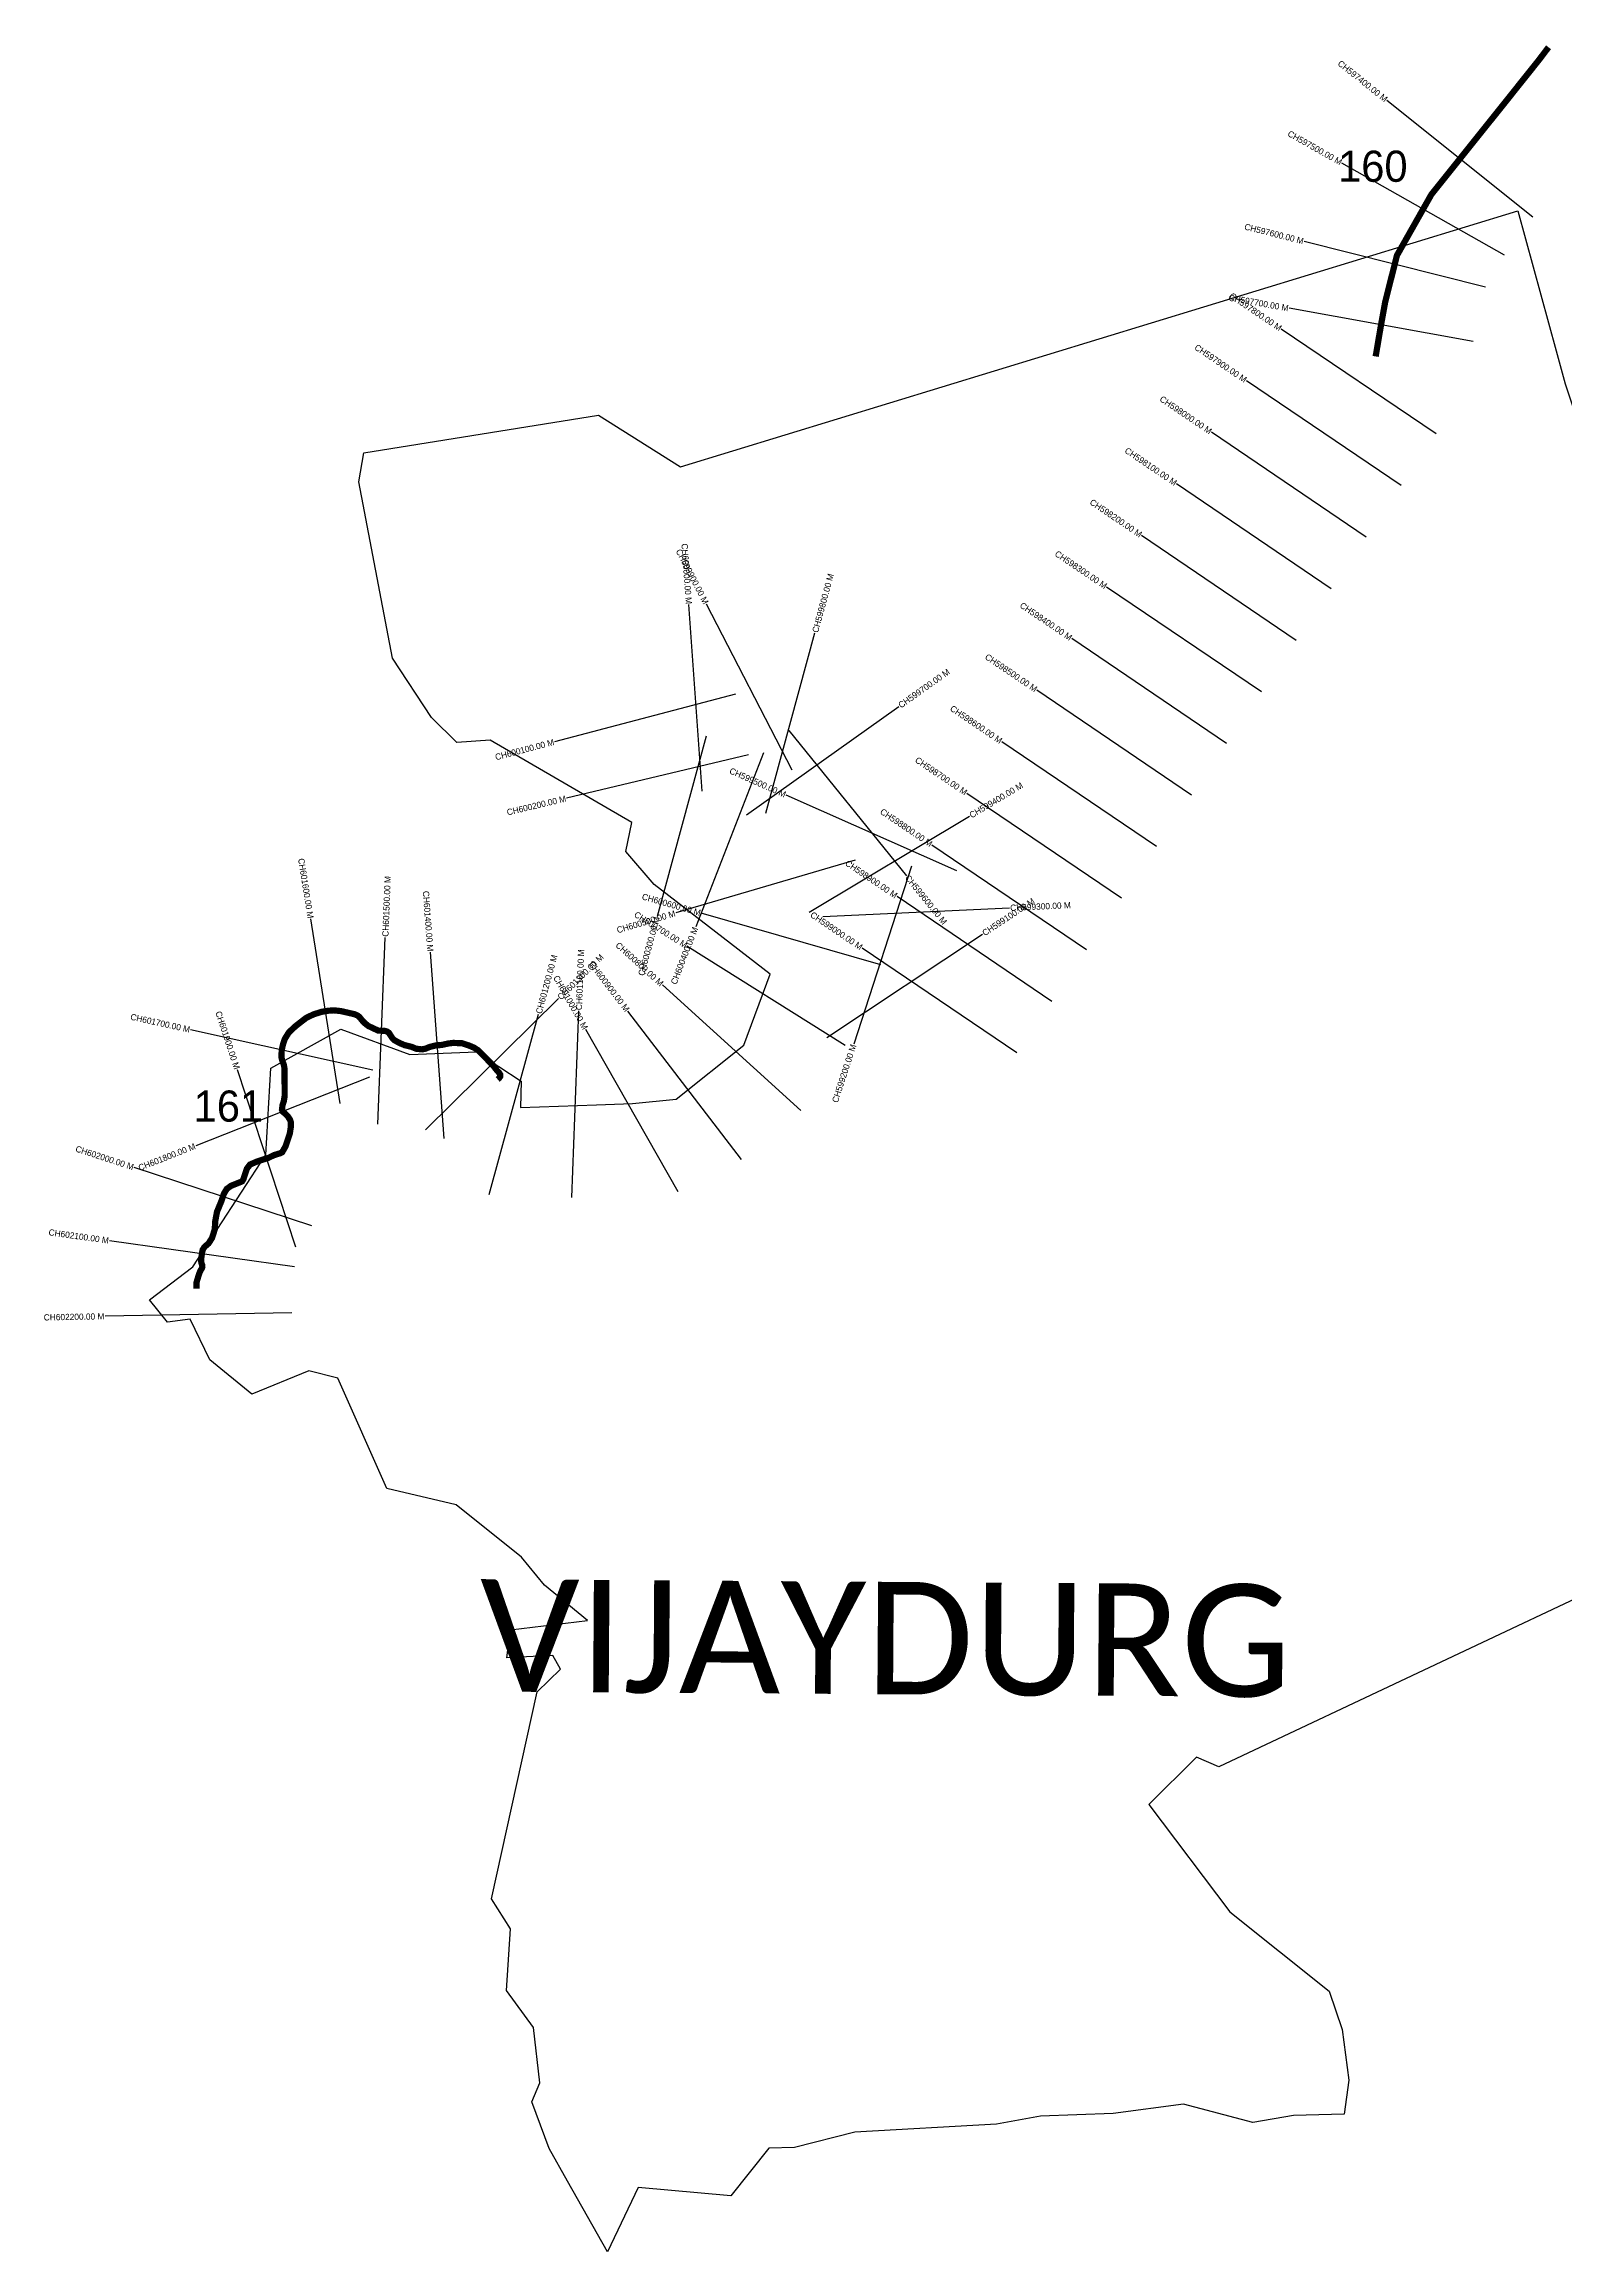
# Model space of a CAD drawing. Header units: metres. Extents: x 321018 to 324716, y 1829363 to 1832907.
# Drawn here: x 321018 to 323461, y 1829363 to 1832907 of the extents above; entities that cross this region are included whole.
import ezdxf
from ezdxf.enums import TextEntityAlignment as Align

# ---------------------------------------------------------------- set-up
doc = ezdxf.new("R2010")
doc.units = ezdxf.units.M
for name, color, linetype in [('CS', 134, 'Continuous'), ('CSMark', 6, 'Continuous'), ('UNPROTECTED', 10, 'Continuous'), ('VILLAGE NAME', 250, 'Continuous')]:
    doc.layers.add(name, color=color, linetype=linetype)

msp = doc.modelspace()

# ---------------------------------------------------------------- linework, layer by layer
at = {"color": 6}
for points in [[(321531.2, 1832250.6), (321907.8, 1832310.9), (322039.7, 1832228.2), (323383.6, 1832639.1), (323445.1, 1832414.2), (323459.6, 1832361.3), (323515.2, 1832193.6)], [(323561.8, 1830451.9), (323250.9, 1830305.3), (322903.6, 1830141.5), (322867.5, 1830157), (322791.2, 1830081.1), (322921.1, 1829909), (323080.8, 1829781.7), (323101.8, 1829720), (323112.3, 1829638.8), (323104.9, 1829583.8), (323023.3, 1829581.9), (322958.4, 1829570.5), (322846.7, 1829600.3), (322733.8, 1829585), (322617.4, 1829580.6), (322546.9, 1829567.9), (322319.3, 1829555.4), (322222.7, 1829530.6), (322181.1, 1829529.2), (322120.4, 1829452.7), (321971.3, 1829466.2), (321922.3, 1829363.1), (321858.1, 1829476.6), (321828.5, 1829529), (321801.1, 1829603.8), (321813.5, 1829634.3), (321803.6, 1829723.4), (321760.2, 1829782.3), (321766.5, 1829881.3), (321736.2, 1829929.4), (321809.5, 1830261.8), (321846.7, 1830298.1), (321834.7, 1830320), (321760.7, 1830316.3), (321766.8, 1830361.2), (321890, 1830376.3), (321821.2, 1830432.9), (321784.1, 1830478.1), (321679.4, 1830561.9), (321568.3, 1830588.2), (321489.7, 1830765.5), (321442.8, 1830777.1), (321351.4, 1830739.5), (321284.1, 1830794.7), (321252.7, 1830859.8), (321216.2, 1830855.2), (321186.9, 1830891.1), (321256.7, 1830943.8), (321373.8, 1831123.6), (321381.7, 1831262.8), (321494.5, 1831325.7), (321604.9, 1831284.6), (321711.8, 1831289.3), (321783.9, 1831242), (321782.6, 1831199.7), (321904.9, 1831203.9), (321962.4, 1831206.4), (322032.3, 1831213.2), (322141.1, 1831299.8), (322183.6, 1831413.9), (321997.2, 1831557.5), (321951.9, 1831610.9), (321961.1, 1831657), (321734.1, 1831789.5), (321680.3, 1831785.4), (321639.6, 1831825.8), (321577.2, 1831921.1), (321523.4, 1832204), (321531.2, 1832250.6)]]:
    msp.add_lwpolyline(points, dxfattribs=at)
at = {"layer": 'CS'}
for p, q in [((323407.6, 1832628.6), (323173.3, 1832816)), ((323362.1, 1832568), (323101, 1832715.7)), ((323331.4, 1832516.7), (323040.4, 1832590)), ((323311.6, 1832429.2), (323016.3, 1832482.5)), ((323252.2, 1832280.8), (323003.8, 1832449.1)), ((323196.1, 1832198), (322947.8, 1832366.3)), ((323140.1, 1832115.2), (322891.7, 1832283.5)), ((323084, 1832032.4), (322835.6, 1832200.7)), ((323027.9, 1831949.6), (322779.5, 1832117.9)), ((322218.9, 1831741.3), (322081.1, 1832007.8)), ((322971.8, 1831866.9), (322723.4, 1832035.1)), ((322074.4, 1831707.7), (322052.9, 1832006.9)), ((322176.3, 1831672), (322255.2, 1831961.5)), ((322915.8, 1831784.1), (322667.4, 1831952.3)), ((322859.7, 1831701.3), (322611.3, 1831869.5)), ((322127.6, 1831863.1), (321837.4, 1831786.8)), ((322145.4, 1831669.8), (322389.9, 1831843.6)), ((322080.9, 1831796), (322002, 1831506.6)), ((322213.5, 1831804.8), (322402.4, 1831571.8)), ((322148.4, 1831765.7), (321856.6, 1831696.1)), ((322172.9, 1831769.2), (322063.9, 1831489.8)), ((322803.6, 1831618.5), (322555.2, 1831786.7)), ((322483.2, 1831579.6), (322208.9, 1831701.2)), ((322747.5, 1831535.7), (322499.1, 1831703.9)), ((322246.2, 1831513.3), (322503.6, 1831667.5)), ((322691.4, 1831452.9), (322443.1, 1831621.1)), ((322319.7, 1831596.8), (322031.9, 1831512)), ((322410.2, 1831587), (322317.5, 1831301.7)), ((322268, 1831506.6), (322567.7, 1831520.3)), ((322635.4, 1831370.1), (322387, 1831538.3)), ((321493, 1831206.2), (321446, 1831502.5)), ((322360.9, 1831428.6), (322072.6, 1831511.6)), ((322274.6, 1831312), (322524.3, 1831478.2)), ((321553.9, 1831173.1), (321565.7, 1831472.9)), ((321660.2, 1831150.1), (321638, 1831449.3)), ((322304, 1831299.1), (322049.9, 1831458.7)), ((322579.3, 1831287.3), (322330.9, 1831455.5)), ((321630.1, 1831163.8), (321843.7, 1831374.5)), ((322232.9, 1831195), (322010.6, 1831396.5)), ((321732.6, 1831060.2), (321811.4, 1831349.6)), ((321865, 1831055.3), (321876.3, 1831355.1)), ((322137.5, 1831116.4), (321955.1, 1831354.5)), ((321545.9, 1831259.6), (321252.9, 1831324.5)), ((322035.9, 1831064.3), (321887.7, 1831325.1)), ((321540.5, 1831248.4), (321261.3, 1831138.5)), ((321422, 1830975.6), (321328.2, 1831260.5)), ((321447.5, 1831010.1), (321162.4, 1831103.5)), ((321419.8, 1830944.3), (321122.8, 1830986)), ((321415.7, 1830870.3), (321115.8, 1830864.7))]:
    msp.add_line(p, q, dxfattribs=at)
at = {"layer": 'UNPROTECTED', "const_width": 10, "flags": 128}
for points in [[(323432.8, 1832901.5), (323417.4, 1832881.2), (323371.7, 1832823.9), (323244.8, 1832665.3), (323189.4, 1832567.3), (323170.5, 1832492.1), (323163.1, 1832451.2), (323155.3, 1832405.3)], [(321746, 1831244.9), (321747.9, 1831246.5), (321750.2, 1831249.7), (321750.1, 1831252.7), (321747.9, 1831256.1), (321744.4, 1831259.9), (321738.7, 1831267.3), (321730.4, 1831275.7), (321723.5, 1831282.7), (321714.8, 1831291.5), (321708.1, 1831295.8), (321699.7, 1831299.4), (321689, 1831302.9), (321674.7, 1831303.5), (321666.8, 1831302.5), (321656.1, 1831300.2), (321647, 1831299.5), (321636.1, 1831296.7), (321630.5, 1831294.3), (321624.5, 1831293.1), (321615.2, 1831294.1), (321608.2, 1831297), (321596.9, 1831299.8), (321589.5, 1831302.9), (321580.2, 1831307.8), (321577, 1831311.1), (321573.9, 1831315.8), (321571.3, 1831319.9), (321568.2, 1831321.8), (321564.6, 1831322.8), (321560, 1831323), (321554.4, 1831323.2), (321550, 1831325.2), (321538.5, 1831330.6), (321533.2, 1831334.7), (321529, 1831339), (321523.7, 1831345.5), (321520.8, 1831347.6), (321515.9, 1831349.6), (321506.7, 1831351.7), (321494.5, 1831354.5), (321483.4, 1831355.7), (321474, 1831355.1), (321463.7, 1831353.4), (321450.5, 1831349.3), (321438.8, 1831343.7), (321433.2, 1831339.4), (321421.7, 1831330.5), (321411, 1831320.5), (321404.3, 1831309.8), (321401.3, 1831300.6), (321399.3, 1831291.5), (321399, 1831280), (321400.3, 1831274.9), (321402.8, 1831268.4), (321403.9, 1831262.2), (321403.9, 1831250.8), (321404, 1831241), (321404.1, 1831230.4), (321404.1, 1831218.2), (321402.7, 1831209.5), (321400.6, 1831203.3), (321400.3, 1831200.1), (321399.8, 1831196.3), (321401, 1831193.2), (321405.2, 1831189.7), (321409, 1831185.9), (321412.7, 1831180.2), (321414.2, 1831175.4), (321414, 1831168.4), (321412.4, 1831158.2), (321409.1, 1831148.2), (321406.9, 1831141.6), (321405.5, 1831137.4), (321402.1, 1831131.4), (321400.2, 1831128.1), (321396.7, 1831126.3), (321386.9, 1831123.3), (321378.3, 1831119.1), (321359.1, 1831112.8), (321348.5, 1831108.2), (321343.4, 1831101.6), (321340.8, 1831093.5), (321337.9, 1831084.6), (321335.7, 1831081.2), (321328.4, 1831078.2), (321317.9, 1831074), (321311.2, 1831069.1), (321306.5, 1831061.3), (321303, 1831050.6), (321295.5, 1831032.4), (321294.2, 1831025.5), (321292.7, 1831017.2), (321291.9, 1831004), (321289.8, 1830997.5), (321287.6, 1830990.5), (321282, 1830981.7), (321277.6, 1830977.9), (321275.2, 1830975.7), (321272.6, 1830971.6), (321271.5, 1830966.7), (321269.9, 1830955), (321270.4, 1830950.5), (321271.7, 1830947), (321272, 1830943.7), (321271.1, 1830941.5), (321268.6, 1830937.3), (321266.4, 1830931.6), (321262.4, 1830918.3), (321262.8, 1830908.9), (321262.8, 1830908.8)]]:
    msp.add_lwpolyline(points, dxfattribs=at)

# ---------------------------------------------------------------- texts
at = {"char_height": 50, "attachment_point": 1}
for s, insert in [('\\pxt1;160', (323095, 1832735.6)), ('\\pxt1;161', (321258, 1831227.1))]:
    msp.add_mtext_dynamic_manual_height_columns(s, width=70.183, gutter_width=1, heights=[0], dxfattribs=dict(at, insert=insert))
at = {"layer": 'CSMark'}
for s, rotation, p in [('CH597400.00 M', 321.3413, (323172.5, 1832816.7)), ('CH597500.00 M', 330.5123, (323100.1, 1832716.2)), ('CH597600.00 M', 345.8655, (323039.5, 1832590.2)), ('CH597700.00 M', 349.7786, (323015.3, 1832482.6)), ('CH597800.00 M', 325.8903, (323003, 1832449.6)), ('CH597900.00 M', 325.8903, (322946.9, 1832366.8)), ('CH598000.00 M', 325.8903, (322890.9, 1832284)), ('CH598100.00 M', 325.8903, (322834.8, 1832201.2)), ('CH598200.00 M', 325.8903, (322778.7, 1832118.4)), ('CH599900.00 M', 297.3339, (322080.7, 1832008.7)), ('CH600000.00 M', 274.099, (322052.9, 1832007.9)), ('CH598300.00 M', 325.8903, (322722.6, 1832035.6)), ('CH598400.00 M', 325.8903, (322666.5, 1831952.8)), ('CH598500.00 M', 325.8903, (322610.5, 1831870.1)), ('CH598600.00 M', 325.8903, (322554.4, 1831787.3)), ('CH600100.00 M', 14.7174, (321836.4, 1831786.6)), ('CH598700.00 M', 325.8903, (322498.3, 1831704.5)), ('CH599500.00 M', 336.099, (322208, 1831701.6)), ('CH600200.00 M', 13.4013, (321855.6, 1831695.9)), ('CH598800.00 M', 325.8903, (322442.2, 1831621.7)), ('CH601600.00 M', 279.0204, (321445.8, 1831503.5)), ('CH598900.00 M', 325.8903, (322386.2, 1831538.9)), ('CH601400.00 M', 274.2387, (321638, 1831450.3)), ('CH600500.00 M', 16.4227, (322030.9, 1831511.7)), ('CH600700.00 M', 327.8662, (322049.1, 1831459.2)), ('CH600600.00 M', 343.9366, (322071.6, 1831511.9)), ('CH599000.00 M', 325.8903, (322330.1, 1831456.1)), ('CH600300.00 M', 74.7548, (322001.7, 1831505.6)), ('CH600400.00 M', 68.6781, (322063.5, 1831488.8)), ('CH600800.00 M', 317.8202, (322009.8, 1831397.1)), ('CH601000.00 M', 299.6156, (321887.2, 1831326)), ('CH600900.00 M', 307.4559, (321954.5, 1831355.3)), ('CH601700.00 M', 347.5225, (321252, 1831324.7)), ('CH601900.00 M', 288.2304, (321327.9, 1831261.5)), ('CH599200.00 M', 72.0075, (322317.2, 1831300.8)), ('CH602000.00 M', 341.866, (321161.5, 1831103.8)), ('CH601800.00 M', 21.4817, (321260.4, 1831138.2)), ('CH602100.00 M', 351.9994, (321121.8, 1830986.2)), ('CH602200.00 M', 1.0801, (321114.8, 1830864.7))]:
    msp.add_text(s, height=10, rotation=rotation, dxfattribs=at).set_placement(p, align=Align.MIDDLE_RIGHT)
for s, rotation, p in [('CH599800.00 M', 74.7549, (322255.4, 1831962.4)), ('CH599700.00 M', 35.4119, (322390.7, 1831844.2)), ('CH599400.00 M', 30.9215, (322504.4, 1831668)), ('CH601500.00 M', 87.7428, (321565.7, 1831473.9)), ('CH599600.00 M', 309.0198, (322403, 1831571)), ('CH599100.00 M', 33.642, (322525.2, 1831478.7)), ('CH599300.00 M', 2.6132, (322568.7, 1831520.3)), ('CH601200.00 M', 74.755, (321811.7, 1831350.6)), ('CH601300.00 M', 44.5991, (321844.4, 1831375.2)), ('CH601100.00 M', 87.8418, (321876.3, 1831356.1))]:
    msp.add_text(s, height=10, rotation=rotation, dxfattribs=at).set_placement(p, align=Align.MIDDLE_LEFT)
at = {"layer": 'VILLAGE NAME', "insert": (321718.1, 1830442.8), "char_height": 180.345, "attachment_point": 1, "rotation": 359.6139}
msp.add_mtext_dynamic_manual_height_columns('{\\fCalibri|b0|i0|c0|p34;VIJAYDURG}', width=1115.443, gutter_width=901.7, heights=[0], dxfattribs=at)

doc.saveas('drawing.dxf')
